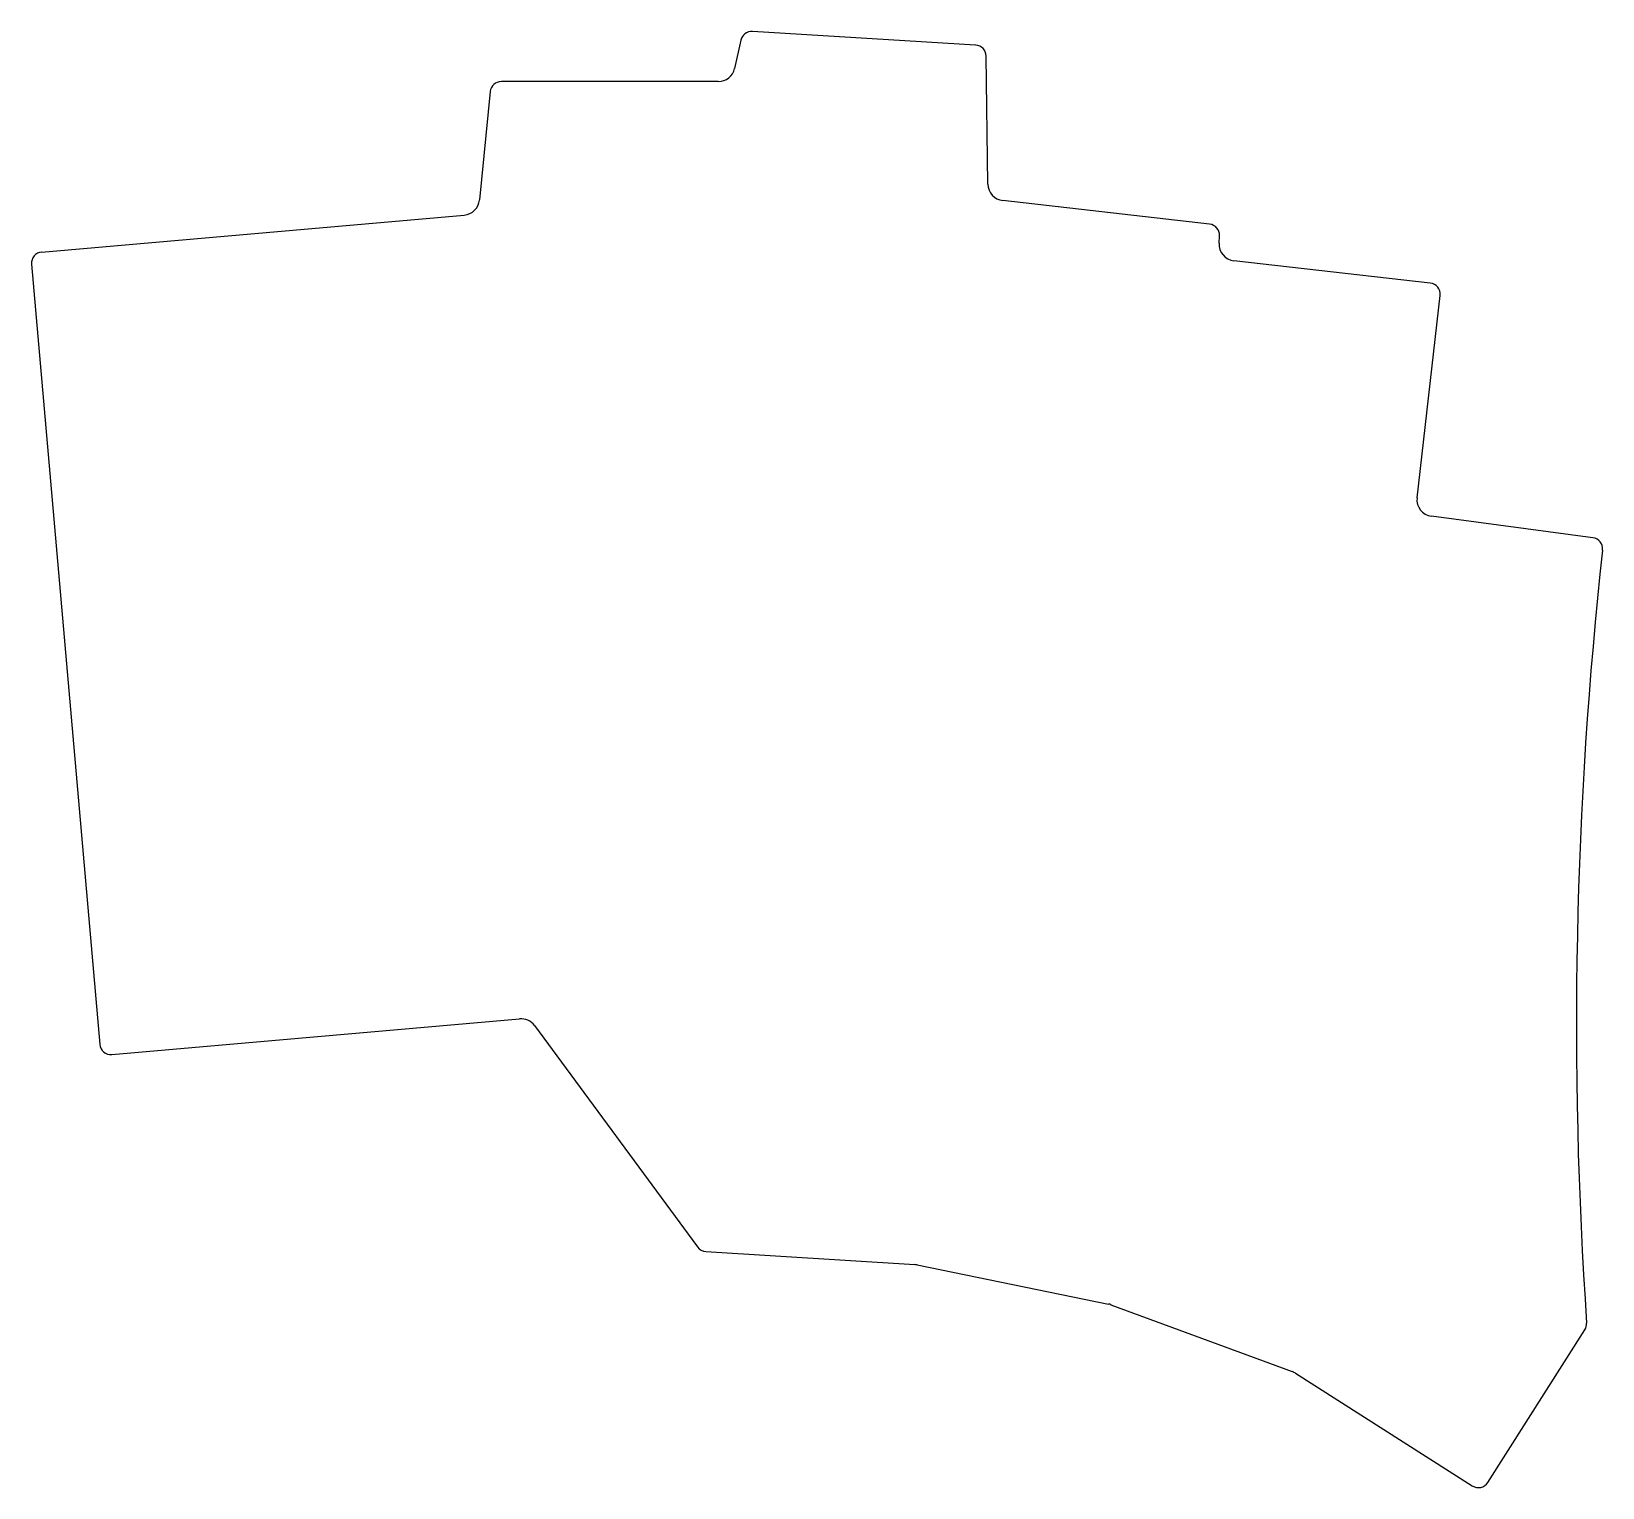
# Model space of a CAD drawing. Header units: millimetres. Extents: x 134 to 274, y -200 to -70.
import ezdxf

# ---------------------------------------------------------------- set-up
doc = ezdxf.new("R2010")
doc.units = ezdxf.units.MM

msp = doc.modelspace()

# ---------------------------------------------------------------- linework, layer by layer
for p, q in [((218.18, -71.11), (198.22, -69.89)), ((197.18, -70.67), (196.63, -73.19)), ((219.28, -83.54), (219.12, -72.1)), ((195.17, -74.37), (175.78, -74.37)), ((174.78, -75.27), (173.82, -84.95)), ((239.09, -87.11), (220.61, -85.01)), ((134.68, -89.61), (172.46, -86.3)), ((239.94, -88.82), (239.98, -88.15)), ((133.77, -90.69), (139.87, -160.42)), ((258.82, -92.38), (241.27, -90.38)), ((257.64, -111.57), (259.7, -93.49)), ((273.36, -115.14), (258.93, -113.22)), ((140.95, -161.33), (177.41, -158.14)), ((178.75, -158.75), (193.31, -178.53)), ((194.05, -178.94), (212.73, -180.11)), ((212.94, -180.13), (230.05, -183.63)), ((230.27, -183.69), (246.49, -189.67)), ((263.96, -199.57), (272.64, -185.94)), ((246.78, -189.81), (262.58, -199.88))]:
    msp.add_line(p, q)
for centre, radius, start, end in [((198.16, -70.89), 1, 86.5, 167.609), ((218.12, -72.11), 1, 0.7892, 86.5), ((175.78, -75.37), 1, 90, 174.3474), ((195.17, -72.87), 1.5, 270, 347.609), ((220.78, -83.52), 1.5, 180.7892, 263.5), ((172.33, -84.81), 1.5, 275, 354.3474), ((238.98, -88.11), 1, 357.3141, 443.5), ((134.77, -90.6), 1, 95, 185), ((241.44, -88.89), 1.5, 177.3141, 263.5), ((258.71, -93.37), 1, 353.5, 443.5), ((259.13, -111.74), 1.5, 173.5, 262.4316), ((273.23, -116.13), 1, 353.7229, 82.4316), ((660.89, -158.77), 389, 173.7229, 183.9156), ((177.54, -159.64), 1.5, 36.3515, 95), ((140.87, -160.34), 1, 185, 275), ((194.12, -177.94), 1, 216.3515, 266.4265), ((212.64, -181.6), 1.5, 78.47, 86.4265), ((229.75, -185.1), 1.5, 69.7513, 78.47), ((271.8, -185.4), 1, 327.5, 363.9156), ((245.97, -191.08), 1.5, 57.5, 69.7513), ((263.12, -199.04), 1, 237.5, 327.5)]:
    msp.add_arc(centre, radius, start, end)

doc.saveas('drawing.dxf')
